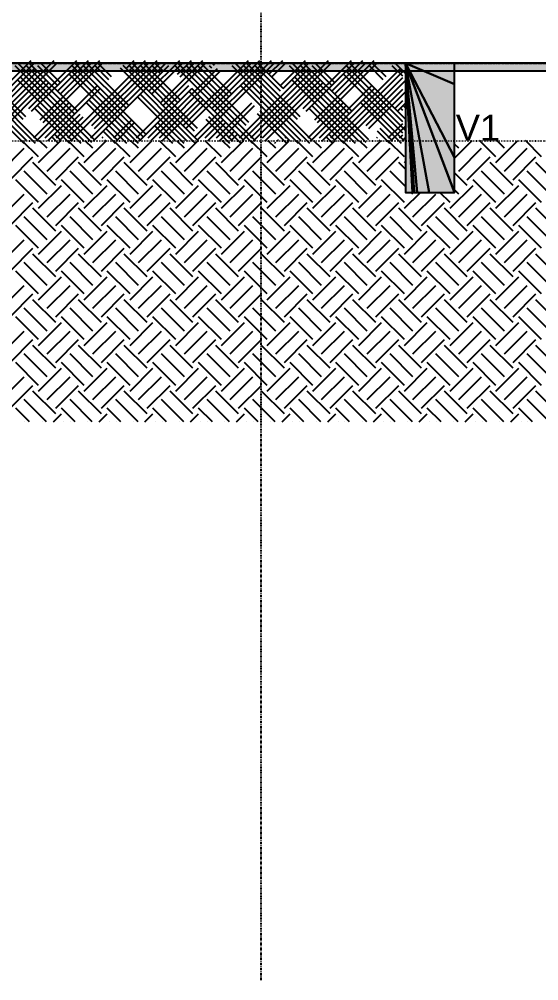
# Model space of a CAD drawing. Extents: x 37185 to 43130, y -8131 to -3926.
# Drawn here: x 39560.1 to 39693.9, y -7832.6 to -7584.6 of the extents above; entities that cross this region are included whole.
import ezdxf

# ---------------------------------------------------------------- set-up
doc = ezdxf.new("R2010")
doc.units = 0
doc.header["$MEASUREMENT"] = 0
doc.linetypes.add('ESTILO_TQS_0002', pattern=[0.4, 0.1, -0.3])
doc.linetypes.add('ESTILO_TQS_0004', pattern=[1.12, 0.5, -0.2, 0.01, -0.2, 0.01, -0.2])
for name, color, linetype in [('36', 253, 'CONTINUOUS'), ('47', 15, 'CONTINUOUS'), ('52', 3, 'CONTINUOUS'), ('67', 7, 'CONTINUOUS'), ('70', 160, 'CONTINUOUS'), ('74', 2, 'CONTINUOUS'), ('75', 9, 'CONTINUOUS'), ('96', 252, 'CONTINUOUS')]:
    doc.layers.add(name, color=color, linetype=linetype)
doc.styles.add('TQS_ARIAL', font='arial.ttf')

msp = doc.modelspace()

# ---------------------------------------------------------------- linework, layer by layer
at = {"layer": '36', "linetype": 'Continuous'}
for p, q in [((39549.05, -7615.25), (39569.05, -7595.25)), ((39556.65, -7601.76), (39563.16, -7595.25)), ((39562.54, -7607.65), (39574.94, -7595.25)), ((39565.49, -7610.6), (39580.84, -7595.25)), ((39569.91, -7603.23), (39577.89, -7595.25)), ((39572.62, -7615.25), (39592.62, -7595.25)), ((39578.75, -7612.07), (39595.57, -7595.25)), ((39587.58, -7597.34), (39589.67, -7595.25)), ((39593.48, -7603.23), (39601.46, -7595.25)), ((39596.42, -7606.18), (39607.35, -7595.25)), ((39600.84, -7598.81), (39604.41, -7595.25)), ((39602.32, -7612.07), (39619.14, -7595.25)), ((39605.26, -7615.02), (39625.03, -7595.25)), ((39609.68, -7607.65), (39622.08, -7595.25)), ((39619.76, -7615.25), (39639.76, -7595.25)), ((39624.41, -7598.81), (39627.98, -7595.25)), ((39627.36, -7601.76), (39633.87, -7595.25)), ((39633.25, -7607.65), (39645.65, -7595.25)), ((39636.2, -7610.6), (39651.55, -7595.25)), ((39640.62, -7603.23), (39648.6, -7595.25)), ((39564.25, -7616.66), (39544.25, -7596.66)), ((39564.95, -7615.96), (39544.95, -7595.96)), ((39546.1, -7615.25), (39564.01, -7597.34)), ((39546.81, -7615.96), (39564.72, -7598.05)), ((39561.07, -7610.54), (39547.19, -7596.66)), ((39561.77, -7609.83), (39547.9, -7595.96)), ((39549.76, -7615.96), (39569.76, -7595.96)), ((39557.36, -7602.47), (39563.87, -7595.96)), ((39578.75, -7616.43), (39558.98, -7596.66)), ((39579.45, -7615.72), (39559.68, -7595.96)), ((39574.33, -7609.06), (39561.92, -7596.66)), ((39575.03, -7608.36), (39562.63, -7595.96)), ((39563.25, -7608.36), (39575.65, -7595.96)), ((39569.91, -7601.7), (39564.87, -7596.66)), ((39570.61, -7600.99), (39565.58, -7595.96)), ((39566.19, -7611.3), (39581.54, -7595.96)), ((39570.61, -7603.94), (39578.6, -7595.96)), ((39573.33, -7615.96), (39593.33, -7595.96)), ((39591.47, -7615.96), (39573.56, -7598.05)), ((39592, -7614.96), (39573.71, -7596.66)), ((39592.71, -7614.25), (39574.42, -7595.96)), ((39587.58, -7607.59), (39576.65, -7596.66)), ((39588.29, -7606.88), (39577.36, -7595.96)), ((39578.51, -7615.25), (39597.9, -7595.87)), ((39579.22, -7615.96), (39598.6, -7596.57)), ((39579.45, -7612.78), (39596.27, -7595.96)), ((39583.16, -7600.23), (39579.6, -7596.66)), ((39583.87, -7599.52), (39580.31, -7595.96)), ((39605.49, -7616.66), (39586.11, -7597.28)), ((39606.2, -7615.96), (39586.82, -7596.57)), ((39588.29, -7598.05), (39590.38, -7595.96)), ((39605.26, -7613.48), (39588.44, -7596.66)), ((39605.97, -7612.78), (39589.15, -7595.96)), ((39600.84, -7606.12), (39591.39, -7596.66)), ((39601.55, -7605.41), (39592.09, -7595.96)), ((39593.25, -7615.25), (39611.15, -7597.34)), ((39593.95, -7615.96), (39611.86, -7598.05)), ((39594.18, -7603.94), (39602.17, -7595.96)), ((39596.42, -7598.75), (39594.33, -7596.66)), ((39597.13, -7598.05), (39595.04, -7595.96)), ((39597.13, -7606.88), (39608.06, -7595.96)), ((39620.22, -7616.66), (39600.22, -7596.66)), ((39620.93, -7615.96), (39600.93, -7595.96)), ((39601.55, -7599.52), (39605.11, -7595.96)), ((39603.02, -7612.78), (39619.84, -7595.96)), ((39618.52, -7612.01), (39603.17, -7596.66)), ((39619.23, -7611.3), (39603.88, -7595.96)), ((39605.97, -7615.72), (39625.74, -7595.96)), ((39614.1, -7604.65), (39606.12, -7596.66)), ((39614.81, -7603.94), (39606.82, -7595.96)), ((39609.68, -7597.28), (39609.06, -7596.66)), ((39610.39, -7596.57), (39609.77, -7595.96)), ((39610.39, -7608.36), (39622.79, -7595.96)), ((39634.96, -7616.66), (39614.96, -7596.66)), ((39635.66, -7615.96), (39615.66, -7595.96)), ((39616.82, -7615.25), (39634.72, -7597.34)), ((39617.52, -7615.96), (39635.43, -7598.05)), ((39631.78, -7610.54), (39617.9, -7596.66)), ((39632.49, -7609.83), (39618.61, -7595.96)), ((39620.47, -7615.96), (39640.47, -7595.96)), ((39627.36, -7603.17), (39620.85, -7596.66)), ((39628.07, -7602.47), (39621.56, -7595.96)), ((39625.12, -7599.52), (39628.68, -7595.96)), ((39628.07, -7602.47), (39634.58, -7595.96)), ((39649.46, -7616.43), (39629.69, -7596.66)), ((39650.16, -7615.72), (39630.39, -7595.96)), ((39645.04, -7609.06), (39632.63, -7596.66)), ((39645.74, -7608.36), (39633.34, -7595.96)), ((39633.96, -7608.36), (39646.36, -7595.96)), ((39640.62, -7601.7), (39635.58, -7596.66)), ((39641.32, -7600.99), (39636.29, -7595.96)), ((39636.9, -7611.3), (39652.25, -7595.96)), ((39640.39, -7615.25), (39658.29, -7597.34)), ((39641.09, -7615.96), (39659, -7598.05)), ((39641.32, -7603.94), (39649.31, -7595.96)), ((39659.58, -7613.36), (39644.27, -7598.05)), ((39658.87, -7611.12), (39644.42, -7596.66)), ((39659.58, -7610.41), (39645.13, -7595.96)), ((39653.88, -7600.23), (39650.31, -7596.66)), ((39654.58, -7599.52), (39651.02, -7595.96)), ((39658.87, -7599.33), (39656.2, -7596.66)), ((39659.58, -7598.62), (39656.91, -7595.96)), ((39552, -7615.25), (39566.96, -7600.28)), ((39576.03, -7616.66), (39559.59, -7600.23)), ((39576.74, -7615.96), (39560.3, -7599.52)), ((39590.76, -7616.66), (39572.85, -7598.75)), ((39622.71, -7615.25), (39637.67, -7600.28)), ((39646.74, -7616.66), (39630.31, -7600.23)), ((39647.45, -7615.96), (39631.01, -7599.52)), ((39643.33, -7615.25), (39658.87, -7599.71)), ((39658.87, -7614.06), (39643.56, -7598.75)), ((39644.04, -7615.96), (39659.58, -7600.41)), ((39561.3, -7616.66), (39546.34, -7601.7)), ((39562.01, -7615.96), (39547.04, -7600.99)), ((39552.7, -7615.96), (39567.67, -7600.99)), ((39566.73, -7615.25), (39580.22, -7601.76)), ((39567.44, -7615.96), (39580.93, -7602.47)), ((39590.3, -7615.25), (39603.79, -7601.76)), ((39591.01, -7615.96), (39604.5, -7602.47)), ((39617.99, -7615.96), (39604.5, -7602.47)), ((39632.01, -7616.66), (39617.05, -7601.7)), ((39632.72, -7615.96), (39617.75, -7600.99)), ((39623.41, -7615.96), (39638.38, -7600.99)), ((39637.44, -7615.25), (39650.93, -7601.76)), ((39638.15, -7615.96), (39651.64, -7602.47)), ((39649.46, -7612.07), (39658.87, -7602.65)), ((39659.58, -7601.57), (39659.58, -7601.57)), ((39659.58, -7601.57), (39659.58, -7601.57)), ((39588.52, -7615.96), (39577.98, -7605.41)), ((39602.55, -7616.66), (39590.53, -7604.65)), ((39603.25, -7615.96), (39591.24, -7603.94)), ((39596.19, -7615.25), (39606.73, -7604.7)), ((39596.9, -7615.96), (39607.44, -7605.41)), ((39617.28, -7616.66), (39603.79, -7603.17)), ((39659.23, -7615.96), (39648.69, -7605.41)), ((39650.16, -7612.78), (39659.58, -7603.36)), ((39659.58, -7604.52), (39659.58, -7604.52)), ((39659.58, -7604.52), (39659.58, -7604.52)), ((39563.78, -7615.25), (39572.85, -7606.18)), ((39573.08, -7616.66), (39564.01, -7607.59)), ((39564.49, -7615.96), (39573.56, -7606.88)), ((39573.79, -7615.96), (39564.72, -7606.88)), ((39587.82, -7616.66), (39577.27, -7606.12)), ((39610.92, -7615.25), (39619.99, -7606.18)), ((39611.63, -7615.96), (39620.7, -7606.88)), ((39634.49, -7615.25), (39643.56, -7606.18)), ((39643.79, -7616.66), (39634.72, -7607.59)), ((39635.2, -7615.96), (39644.27, -7606.88)), ((39644.5, -7615.96), (39635.43, -7606.88)), ((39658.53, -7616.66), (39647.98, -7606.12)), ((39656.82, -7607.65), (39658.87, -7605.6)), ((39657.53, -7608.36), (39659.58, -7606.31)), ((39658.87, -7608.17), (39658.29, -7607.59)), ((39659.58, -7607.46), (39659, -7606.88)), ((39569.67, -7615.25), (39575.8, -7609.12)), ((39570.38, -7615.96), (39576.51, -7609.83)), ((39615.04, -7615.96), (39608.92, -7609.83)), ((39629.06, -7616.66), (39621.47, -7609.06)), ((39629.77, -7615.96), (39622.17, -7608.36)), ((39585.58, -7615.96), (39582.4, -7612.78)), ((39584.41, -7615.25), (39589.06, -7610.6)), ((39585.11, -7615.96), (39589.76, -7611.3)), ((39599.6, -7616.66), (39594.95, -7612.01)), ((39600.31, -7615.96), (39595.66, -7611.3)), ((39607.98, -7615.25), (39612.63, -7610.6)), ((39614.33, -7616.66), (39608.21, -7610.54)), ((39608.68, -7615.96), (39613.33, -7611.3)), ((39656.29, -7615.96), (39653.11, -7612.78)), ((39655.12, -7615.25), (39658.87, -7611.49)), ((39655.82, -7615.96), (39659.58, -7612.2)), ((39570.14, -7616.66), (39568.43, -7614.96)), ((39570.85, -7615.96), (39569.14, -7614.25)), ((39581.46, -7615.25), (39581.69, -7615.02)), ((39584.87, -7616.66), (39581.69, -7613.48)), ((39613.87, -7615.25), (39615.57, -7613.54)), ((39614.58, -7615.96), (39616.28, -7614.25)), ((39628.6, -7615.25), (39628.83, -7615.02)), ((39640.85, -7616.66), (39639.14, -7614.96)), ((39641.56, -7615.96), (39639.85, -7614.25)), ((39652.17, -7615.25), (39652.4, -7615.02)), ((39655.58, -7616.66), (39652.4, -7613.48)), ((39658.06, -7615.25), (39658.87, -7614.44)), ((39658.77, -7615.96), (39659.58, -7615.15)), ((39561.54, -7615.96), (39561.54, -7615.96)), ((39561.54, -7615.96), (39561.54, -7615.96)), ((39567.9, -7615.96), (39567.9, -7615.96)), ((39567.9, -7615.96), (39567.9, -7615.96)), ((39576.27, -7615.96), (39576.27, -7615.96)), ((39576.27, -7615.96), (39576.27, -7615.96)), ((39579.68, -7615.96), (39579.68, -7615.96)), ((39579.68, -7615.96), (39579.68, -7615.96)), ((39582.17, -7615.96), (39582.4, -7615.72)), ((39582.63, -7615.96), (39582.63, -7615.96)), ((39582.63, -7615.96), (39582.63, -7615.96)), ((39588.06, -7615.96), (39588.06, -7615.96)), ((39588.06, -7615.96), (39588.06, -7615.96)), ((39594.42, -7615.96), (39594.42, -7615.96)), ((39594.42, -7615.96), (39594.42, -7615.96)), ((39597.36, -7615.96), (39597.36, -7615.96)), ((39597.36, -7615.96), (39597.36, -7615.96)), ((39599.84, -7615.96), (39599.84, -7615.96)), ((39599.84, -7615.96), (39599.84, -7615.96)), ((39602.79, -7615.96), (39602.79, -7615.96)), ((39602.79, -7615.96), (39602.79, -7615.96)), ((39605.74, -7615.96), (39605.74, -7615.96)), ((39605.74, -7615.96), (39605.74, -7615.96)), ((39609.15, -7615.96), (39609.15, -7615.96)), ((39609.15, -7615.96), (39609.15, -7615.96)), ((39612.09, -7615.96), (39612.09, -7615.96)), ((39612.09, -7615.96), (39612.09, -7615.96)), ((39623.88, -7615.96), (39623.88, -7615.96)), ((39623.88, -7615.96), (39623.88, -7615.96)), ((39626.12, -7616.66), (39625.89, -7616.43)), ((39626.36, -7615.96), (39626.36, -7615.96)), ((39626.36, -7615.96), (39626.36, -7615.96)), ((39626.82, -7615.96), (39626.59, -7615.72)), ((39629.31, -7615.96), (39629.54, -7615.72)), ((39632.25, -7615.96), (39632.25, -7615.96)), ((39632.25, -7615.96), (39632.25, -7615.96)), ((39638.61, -7615.96), (39638.61, -7615.96)), ((39638.61, -7615.96), (39638.61, -7615.96)), ((39646.99, -7615.96), (39646.99, -7615.96)), ((39646.99, -7615.96), (39646.99, -7615.96)), ((39649.93, -7615.96), (39649.93, -7615.96)), ((39649.93, -7615.96), (39649.93, -7615.96)), ((39650.39, -7615.96), (39650.39, -7615.96)), ((39650.39, -7615.96), (39650.39, -7615.96)), ((39652.88, -7615.96), (39653.11, -7615.72)), ((39653.34, -7615.96), (39653.34, -7615.96)), ((39653.34, -7615.96), (39653.34, -7615.96))]:
    msp.add_line(p, q, dxfattribs=at)
at = {"layer": '47', "linetype": 'Continuous'}
for p, q in [((39565.04, -7620.14), (39560.85, -7615.96)), ((39565.04, -7621.62), (39570.7, -7615.96)), ((39567.25, -7617.93), (39565.27, -7615.96)), ((39576.83, -7620.14), (39572.64, -7615.96)), ((39576.83, -7621.62), (39582.49, -7615.96)), ((39579.04, -7617.93), (39577.06, -7615.96)), ((39588.61, -7620.14), (39584.42, -7615.96)), ((39588.61, -7621.62), (39594.27, -7615.96)), ((39590.82, -7617.93), (39588.84, -7615.96)), ((39600.4, -7620.14), (39596.21, -7615.96)), ((39600.4, -7621.62), (39606.06, -7615.96)), ((39602.61, -7617.93), (39600.63, -7615.96)), ((39612.18, -7620.14), (39607.99, -7615.96)), ((39612.18, -7621.62), (39617.84, -7615.96)), ((39614.39, -7617.93), (39612.41, -7615.96)), ((39623.97, -7620.14), (39619.78, -7615.96)), ((39623.97, -7621.62), (39629.63, -7615.96)), ((39626.18, -7617.93), (39624.2, -7615.96)), ((39635.75, -7620.14), (39631.56, -7615.96)), ((39635.75, -7621.62), (39641.41, -7615.96)), ((39637.96, -7617.93), (39635.98, -7615.96)), ((39647.54, -7620.14), (39643.35, -7615.96)), ((39647.54, -7621.62), (39653.2, -7615.96)), ((39649.75, -7617.93), (39647.77, -7615.96)), ((39659.32, -7620.14), (39655.13, -7615.96)), ((39659.58, -7615.98), (39659.55, -7615.96)), ((39672.25, -7620.48), (39676.77, -7615.95)), ((39673.32, -7617.93), (39672.25, -7616.86)), ((39672.25, -7617.53), (39672.25, -7617.53)), ((39682.89, -7620.14), (39678.7, -7615.95)), ((39682.89, -7621.62), (39688.55, -7615.95)), ((39685.1, -7617.93), (39683.12, -7615.95)), ((39694.68, -7620.14), (39690.49, -7615.95)), ((39555.47, -7623.83), (39561.36, -7617.93)), ((39557.68, -7626.04), (39563.57, -7620.14)), ((39567.25, -7623.83), (39573.14, -7617.93)), ((39569.46, -7626.04), (39575.35, -7620.14)), ((39579.04, -7623.83), (39584.93, -7617.93)), ((39581.25, -7626.04), (39587.14, -7620.14)), ((39590.82, -7623.83), (39596.71, -7617.93)), ((39593.03, -7626.04), (39598.92, -7620.14)), ((39602.61, -7623.83), (39608.5, -7617.93)), ((39604.82, -7626.04), (39610.71, -7620.14)), ((39614.39, -7623.83), (39620.28, -7617.93)), ((39616.6, -7626.04), (39622.49, -7620.14)), ((39626.18, -7623.83), (39632.07, -7617.93)), ((39628.39, -7626.04), (39634.28, -7620.14)), ((39637.96, -7623.83), (39643.85, -7617.93)), ((39640.17, -7626.04), (39646.06, -7620.14)), ((39649.75, -7623.83), (39655.64, -7617.93)), ((39651.96, -7626.04), (39657.85, -7620.14)), ((39673.32, -7623.83), (39679.21, -7617.93)), ((39675.53, -7626.04), (39681.42, -7620.14)), ((39685.1, -7623.83), (39690.99, -7617.93)), ((39687.31, -7626.04), (39693.2, -7620.14)), ((39569.46, -7627.51), (39563.57, -7621.62)), ((39581.25, -7627.51), (39575.35, -7621.62)), ((39593.03, -7627.51), (39587.14, -7621.62)), ((39604.82, -7627.51), (39598.92, -7621.62)), ((39616.6, -7627.51), (39610.71, -7621.62)), ((39628.39, -7627.51), (39622.49, -7621.62)), ((39640.17, -7627.51), (39634.28, -7621.62)), ((39651.96, -7627.51), (39646.06, -7621.62)), ((39659.58, -7623.35), (39657.85, -7621.62)), ((39659.32, -7621.62), (39659.58, -7621.36)), ((39659.58, -7620.4), (39659.58, -7620.4)), ((39687.31, -7627.51), (39681.42, -7621.62)), ((39699.1, -7627.51), (39693.2, -7621.62)), ((39567.25, -7629.72), (39561.36, -7623.83)), ((39579.04, -7629.72), (39573.14, -7623.83)), ((39590.82, -7629.72), (39584.93, -7623.83)), ((39602.61, -7629.72), (39596.71, -7623.83)), ((39614.39, -7629.72), (39608.5, -7623.83)), ((39626.18, -7629.72), (39620.28, -7623.83)), ((39637.96, -7629.72), (39632.07, -7623.83)), ((39649.75, -7629.72), (39643.85, -7623.83)), ((39659.58, -7627.77), (39655.64, -7623.83)), ((39675.53, -7627.51), (39672.25, -7624.23)), ((39672.25, -7624.9), (39672.25, -7624.9)), ((39685.1, -7629.72), (39679.21, -7623.83)), ((39696.89, -7629.72), (39690.99, -7623.83)), ((39565.04, -7631.93), (39559.15, -7626.04)), ((39565.04, -7633.4), (39570.93, -7627.51)), ((39576.83, -7631.93), (39570.93, -7626.04)), ((39576.83, -7633.4), (39582.72, -7627.51)), ((39588.61, -7631.93), (39582.72, -7626.04)), ((39588.61, -7633.4), (39594.5, -7627.51)), ((39600.4, -7631.93), (39594.5, -7626.04)), ((39600.4, -7633.4), (39606.29, -7627.51)), ((39612.18, -7631.93), (39606.29, -7626.04)), ((39612.18, -7633.4), (39618.07, -7627.51)), ((39623.97, -7631.93), (39618.07, -7626.04)), ((39623.97, -7633.4), (39629.86, -7627.51)), ((39635.75, -7631.93), (39629.86, -7626.04)), ((39635.75, -7633.4), (39641.64, -7627.51)), ((39647.54, -7631.93), (39641.64, -7626.04)), ((39647.54, -7633.4), (39653.43, -7627.51)), ((39659.32, -7631.93), (39653.43, -7626.04)), ((39671.11, -7633.4), (39677, -7627.51)), ((39682.89, -7631.93), (39677, -7626.04)), ((39682.89, -7633.4), (39688.78, -7627.51)), ((39694.68, -7631.93), (39688.78, -7626.04)), ((39555.47, -7635.61), (39561.36, -7629.72)), ((39567.25, -7635.61), (39573.14, -7629.72)), ((39579.04, -7635.61), (39584.93, -7629.72)), ((39590.82, -7635.61), (39596.71, -7629.72)), ((39602.61, -7635.61), (39608.5, -7629.72)), ((39614.39, -7635.61), (39620.28, -7629.72)), ((39626.18, -7635.61), (39632.07, -7629.72)), ((39637.96, -7635.61), (39643.85, -7629.72)), ((39649.75, -7635.61), (39655.64, -7629.72)), ((39659.32, -7633.4), (39663.43, -7629.29)), ((39661.53, -7629.72), (39661.1, -7629.29)), ((39661.53, -7635.61), (39667.42, -7629.72)), ((39671.11, -7631.93), (39668.47, -7629.29)), ((39673.32, -7629.72), (39672.25, -7628.65)), ((39673.32, -7635.61), (39679.21, -7629.72)), ((39685.1, -7635.61), (39690.99, -7629.72)), ((39557.68, -7637.82), (39563.57, -7631.93)), ((39569.46, -7637.82), (39575.35, -7631.93)), ((39581.25, -7637.82), (39587.14, -7631.93)), ((39593.03, -7637.82), (39598.92, -7631.93)), ((39604.82, -7637.82), (39610.71, -7631.93)), ((39616.6, -7637.82), (39622.49, -7631.93)), ((39628.39, -7637.82), (39634.28, -7631.93)), ((39640.17, -7637.82), (39646.06, -7631.93)), ((39651.96, -7637.82), (39657.85, -7631.93)), ((39663.74, -7637.82), (39669.63, -7631.93)), ((39675.53, -7637.82), (39681.42, -7631.93)), ((39687.31, -7637.82), (39693.2, -7631.93)), ((39569.46, -7639.29), (39563.57, -7633.4)), ((39581.25, -7639.29), (39575.35, -7633.4)), ((39593.03, -7639.29), (39587.14, -7633.4)), ((39604.82, -7639.29), (39598.92, -7633.4)), ((39616.6, -7639.29), (39610.71, -7633.4)), ((39628.39, -7639.29), (39622.49, -7633.4)), ((39640.17, -7639.29), (39634.28, -7633.4)), ((39651.96, -7639.29), (39646.06, -7633.4)), ((39663.74, -7639.29), (39657.85, -7633.4)), ((39675.53, -7639.29), (39669.63, -7633.4)), ((39687.31, -7639.29), (39681.42, -7633.4)), ((39699.1, -7639.29), (39693.2, -7633.4)), ((39567.25, -7641.5), (39561.36, -7635.61)), ((39579.04, -7641.5), (39573.14, -7635.61)), ((39590.82, -7641.5), (39584.93, -7635.61)), ((39602.61, -7641.5), (39596.71, -7635.61)), ((39614.39, -7641.5), (39608.5, -7635.61)), ((39626.18, -7641.5), (39620.28, -7635.61)), ((39637.96, -7641.5), (39632.07, -7635.61)), ((39649.75, -7641.5), (39643.85, -7635.61)), ((39661.53, -7641.5), (39655.64, -7635.61)), ((39673.32, -7641.5), (39667.42, -7635.61)), ((39685.1, -7641.5), (39679.21, -7635.61)), ((39696.89, -7641.5), (39690.99, -7635.61)), ((39565.04, -7643.71), (39559.15, -7637.82)), ((39565.04, -7645.19), (39570.93, -7639.29)), ((39576.83, -7643.71), (39570.93, -7637.82)), ((39576.83, -7645.19), (39582.72, -7639.29)), ((39588.61, -7643.71), (39582.72, -7637.82)), ((39588.61, -7645.19), (39594.5, -7639.29)), ((39600.4, -7643.71), (39594.5, -7637.82)), ((39600.4, -7645.19), (39606.29, -7639.29)), ((39612.18, -7643.71), (39606.29, -7637.82)), ((39612.18, -7645.19), (39618.07, -7639.29)), ((39623.97, -7643.71), (39618.07, -7637.82)), ((39623.97, -7645.19), (39629.86, -7639.29)), ((39635.75, -7643.71), (39629.86, -7637.82)), ((39635.75, -7645.19), (39641.64, -7639.29)), ((39647.54, -7643.71), (39641.64, -7637.82)), ((39647.54, -7645.19), (39653.43, -7639.29)), ((39659.32, -7643.71), (39653.43, -7637.82)), ((39659.32, -7645.19), (39665.21, -7639.29)), ((39671.11, -7643.71), (39665.21, -7637.82)), ((39671.11, -7645.19), (39677, -7639.29)), ((39682.89, -7643.71), (39677, -7637.82)), ((39682.89, -7645.19), (39688.78, -7639.29)), ((39694.68, -7643.71), (39688.78, -7637.82)), ((39555.47, -7647.4), (39561.36, -7641.5)), ((39567.25, -7647.4), (39573.14, -7641.5)), ((39579.04, -7647.4), (39584.93, -7641.5)), ((39590.82, -7647.4), (39596.71, -7641.5)), ((39602.61, -7647.4), (39608.5, -7641.5)), ((39614.39, -7647.4), (39620.28, -7641.5)), ((39626.18, -7647.4), (39632.07, -7641.5)), ((39637.96, -7647.4), (39643.85, -7641.5)), ((39649.75, -7647.4), (39655.64, -7641.5)), ((39661.53, -7647.4), (39667.42, -7641.5)), ((39673.32, -7647.4), (39679.21, -7641.5)), ((39685.1, -7647.4), (39690.99, -7641.5)), ((39557.68, -7649.61), (39563.57, -7643.71)), ((39569.46, -7649.61), (39575.35, -7643.71)), ((39581.25, -7649.61), (39587.14, -7643.71)), ((39593.03, -7649.61), (39598.92, -7643.71)), ((39604.82, -7649.61), (39610.71, -7643.71)), ((39616.6, -7649.61), (39622.49, -7643.71)), ((39628.39, -7649.61), (39634.28, -7643.71)), ((39640.17, -7649.61), (39646.06, -7643.71)), ((39651.96, -7649.61), (39657.85, -7643.71)), ((39663.74, -7649.61), (39669.63, -7643.71)), ((39675.53, -7649.61), (39681.42, -7643.71)), ((39687.31, -7649.61), (39693.2, -7643.71)), ((39567.25, -7653.29), (39561.36, -7647.4)), ((39569.46, -7651.08), (39563.57, -7645.19)), ((39579.04, -7653.29), (39573.14, -7647.4)), ((39581.25, -7651.08), (39575.35, -7645.19)), ((39590.82, -7653.29), (39584.93, -7647.4)), ((39593.03, -7651.08), (39587.14, -7645.19)), ((39602.61, -7653.29), (39596.71, -7647.4)), ((39604.82, -7651.08), (39598.92, -7645.19)), ((39614.39, -7653.29), (39608.5, -7647.4)), ((39616.6, -7651.08), (39610.71, -7645.19)), ((39626.18, -7653.29), (39620.28, -7647.4)), ((39628.39, -7651.08), (39622.49, -7645.19)), ((39637.96, -7653.29), (39632.07, -7647.4)), ((39640.17, -7651.08), (39634.28, -7645.19)), ((39649.75, -7653.29), (39643.85, -7647.4)), ((39651.96, -7651.08), (39646.06, -7645.19)), ((39661.53, -7653.29), (39655.64, -7647.4)), ((39663.74, -7651.08), (39657.85, -7645.19)), ((39673.32, -7653.29), (39667.42, -7647.4)), ((39675.53, -7651.08), (39669.63, -7645.19)), ((39685.1, -7653.29), (39679.21, -7647.4)), ((39687.31, -7651.08), (39681.42, -7645.19)), ((39696.89, -7653.29), (39690.99, -7647.4)), ((39699.1, -7651.08), (39693.2, -7645.19)), ((39565.04, -7655.5), (39559.15, -7649.61)), ((39576.83, -7655.5), (39570.93, -7649.61)), ((39588.61, -7655.5), (39582.72, -7649.61)), ((39600.4, -7655.5), (39594.5, -7649.61)), ((39612.18, -7655.5), (39606.29, -7649.61)), ((39623.97, -7655.5), (39618.07, -7649.61)), ((39635.75, -7655.5), (39629.86, -7649.61)), ((39647.54, -7655.5), (39641.64, -7649.61)), ((39659.32, -7655.5), (39653.43, -7649.61)), ((39671.11, -7655.5), (39665.21, -7649.61)), ((39682.89, -7655.5), (39677, -7649.61)), ((39694.68, -7655.5), (39688.78, -7649.61)), ((39565.04, -7656.97), (39570.93, -7651.08)), ((39576.83, -7656.97), (39582.72, -7651.08)), ((39588.61, -7656.97), (39594.5, -7651.08)), ((39600.4, -7656.97), (39606.29, -7651.08)), ((39612.18, -7656.97), (39618.07, -7651.08)), ((39623.97, -7656.97), (39629.86, -7651.08)), ((39635.75, -7656.97), (39641.64, -7651.08)), ((39647.54, -7656.97), (39653.43, -7651.08)), ((39659.32, -7656.97), (39665.21, -7651.08)), ((39671.11, -7656.97), (39677, -7651.08)), ((39682.89, -7656.97), (39688.78, -7651.08)), ((39555.47, -7659.18), (39561.36, -7653.29)), ((39567.25, -7659.18), (39573.14, -7653.29)), ((39579.04, -7659.18), (39584.93, -7653.29)), ((39590.82, -7659.18), (39596.71, -7653.29)), ((39602.61, -7659.18), (39608.5, -7653.29)), ((39614.39, -7659.18), (39620.28, -7653.29)), ((39626.18, -7659.18), (39632.07, -7653.29)), ((39637.96, -7659.18), (39643.85, -7653.29)), ((39649.75, -7659.18), (39655.64, -7653.29)), ((39661.53, -7659.18), (39667.42, -7653.29)), ((39673.32, -7659.18), (39679.21, -7653.29)), ((39685.1, -7659.18), (39690.99, -7653.29)), ((39557.68, -7661.39), (39563.57, -7655.5)), ((39569.46, -7662.86), (39563.57, -7656.97)), ((39569.46, -7661.39), (39575.35, -7655.5)), ((39581.25, -7662.86), (39575.35, -7656.97)), ((39581.25, -7661.39), (39587.14, -7655.5)), ((39593.03, -7662.86), (39587.14, -7656.97)), ((39593.03, -7661.39), (39598.92, -7655.5)), ((39604.82, -7662.86), (39598.92, -7656.97)), ((39604.82, -7661.39), (39610.71, -7655.5)), ((39616.6, -7662.86), (39610.71, -7656.97)), ((39616.6, -7661.39), (39622.49, -7655.5)), ((39628.39, -7662.86), (39622.49, -7656.97)), ((39628.39, -7661.39), (39634.28, -7655.5)), ((39640.17, -7662.86), (39634.28, -7656.97)), ((39640.17, -7661.39), (39646.06, -7655.5)), ((39651.96, -7662.86), (39646.06, -7656.97)), ((39651.96, -7661.39), (39657.85, -7655.5)), ((39663.74, -7662.86), (39657.85, -7656.97)), ((39663.74, -7661.39), (39669.63, -7655.5)), ((39675.53, -7662.86), (39669.63, -7656.97)), ((39675.53, -7661.39), (39681.42, -7655.5)), ((39687.31, -7662.86), (39681.42, -7656.97)), ((39687.31, -7661.39), (39693.2, -7655.5)), ((39699.1, -7662.86), (39693.2, -7656.97)), ((39567.25, -7665.07), (39561.36, -7659.18)), ((39579.04, -7665.07), (39573.14, -7659.18)), ((39590.82, -7665.07), (39584.93, -7659.18)), ((39602.61, -7665.07), (39596.71, -7659.18)), ((39614.39, -7665.07), (39608.5, -7659.18)), ((39626.18, -7665.07), (39620.28, -7659.18)), ((39637.96, -7665.07), (39632.07, -7659.18)), ((39649.75, -7665.07), (39643.85, -7659.18)), ((39661.53, -7665.07), (39655.64, -7659.18)), ((39673.32, -7665.07), (39667.42, -7659.18)), ((39685.1, -7665.07), (39679.21, -7659.18)), ((39696.89, -7665.07), (39690.99, -7659.18)), ((39565.04, -7667.28), (39559.15, -7661.39)), ((39576.83, -7667.28), (39570.93, -7661.39)), ((39588.61, -7667.28), (39582.72, -7661.39)), ((39600.4, -7667.28), (39594.5, -7661.39)), ((39612.18, -7667.28), (39606.29, -7661.39)), ((39623.97, -7667.28), (39618.07, -7661.39)), ((39635.75, -7667.28), (39629.86, -7661.39)), ((39647.54, -7667.28), (39641.64, -7661.39)), ((39659.32, -7667.28), (39653.43, -7661.39)), ((39671.11, -7667.28), (39665.21, -7661.39)), ((39682.89, -7667.28), (39677, -7661.39)), ((39694.68, -7667.28), (39688.78, -7661.39)), ((39565.04, -7668.76), (39570.93, -7662.86)), ((39576.83, -7668.76), (39582.72, -7662.86)), ((39588.61, -7668.76), (39594.5, -7662.86)), ((39600.4, -7668.76), (39606.29, -7662.86)), ((39612.18, -7668.76), (39618.07, -7662.86)), ((39623.97, -7668.76), (39629.86, -7662.86)), ((39635.75, -7668.76), (39641.64, -7662.86)), ((39647.54, -7668.76), (39653.43, -7662.86)), ((39659.32, -7668.76), (39665.21, -7662.86)), ((39671.11, -7668.76), (39677, -7662.86)), ((39682.89, -7668.76), (39688.78, -7662.86)), ((39555.47, -7670.97), (39561.36, -7665.07)), ((39557.68, -7673.18), (39563.57, -7667.28)), ((39567.25, -7670.97), (39573.14, -7665.07)), ((39569.46, -7673.18), (39575.35, -7667.28)), ((39579.04, -7670.97), (39584.93, -7665.07)), ((39581.25, -7673.18), (39587.14, -7667.28)), ((39590.82, -7670.97), (39596.71, -7665.07)), ((39593.03, -7673.18), (39598.92, -7667.28)), ((39602.61, -7670.97), (39608.5, -7665.07)), ((39604.82, -7673.18), (39610.71, -7667.28)), ((39614.39, -7670.97), (39620.28, -7665.07)), ((39616.6, -7673.18), (39622.49, -7667.28)), ((39626.18, -7670.97), (39632.07, -7665.07)), ((39628.39, -7673.18), (39634.28, -7667.28)), ((39637.96, -7670.97), (39643.85, -7665.07)), ((39640.17, -7673.18), (39646.06, -7667.28)), ((39649.75, -7670.97), (39655.64, -7665.07)), ((39651.96, -7673.18), (39657.85, -7667.28)), ((39661.53, -7670.97), (39667.42, -7665.07)), ((39663.74, -7673.18), (39669.63, -7667.28)), ((39673.32, -7670.97), (39679.21, -7665.07)), ((39675.53, -7673.18), (39681.42, -7667.28)), ((39685.1, -7670.97), (39690.99, -7665.07)), ((39687.31, -7673.18), (39693.2, -7667.28)), ((39569.46, -7674.65), (39563.57, -7668.76)), ((39581.25, -7674.65), (39575.35, -7668.76)), ((39593.03, -7674.65), (39587.14, -7668.76)), ((39604.82, -7674.65), (39598.92, -7668.76)), ((39616.6, -7674.65), (39610.71, -7668.76)), ((39628.39, -7674.65), (39622.49, -7668.76)), ((39640.17, -7674.65), (39634.28, -7668.76)), ((39651.96, -7674.65), (39646.06, -7668.76)), ((39663.74, -7674.65), (39657.85, -7668.76)), ((39675.53, -7674.65), (39669.63, -7668.76)), ((39687.31, -7674.65), (39681.42, -7668.76)), ((39699.1, -7674.65), (39693.2, -7668.76)), ((39567.25, -7676.86), (39561.36, -7670.97)), ((39579.04, -7676.86), (39573.14, -7670.97)), ((39590.82, -7676.86), (39584.93, -7670.97)), ((39602.61, -7676.86), (39596.71, -7670.97)), ((39614.39, -7676.86), (39608.5, -7670.97)), ((39626.18, -7676.86), (39620.28, -7670.97)), ((39637.96, -7676.86), (39632.07, -7670.97)), ((39649.75, -7676.86), (39643.85, -7670.97)), ((39661.53, -7676.86), (39655.64, -7670.97)), ((39673.32, -7676.86), (39667.42, -7670.97)), ((39685.1, -7676.86), (39679.21, -7670.97)), ((39696.89, -7676.86), (39690.99, -7670.97)), ((39565.04, -7679.07), (39559.15, -7673.18)), ((39565.04, -7680.54), (39570.93, -7674.65)), ((39576.83, -7679.07), (39570.93, -7673.18)), ((39576.83, -7680.54), (39582.72, -7674.65)), ((39588.61, -7679.07), (39582.72, -7673.18)), ((39588.61, -7680.54), (39594.5, -7674.65)), ((39600.4, -7679.07), (39594.5, -7673.18)), ((39600.4, -7680.54), (39606.29, -7674.65)), ((39612.18, -7679.07), (39606.29, -7673.18)), ((39612.18, -7680.54), (39618.07, -7674.65)), ((39623.97, -7679.07), (39618.07, -7673.18)), ((39623.97, -7680.54), (39629.86, -7674.65)), ((39635.75, -7679.07), (39629.86, -7673.18)), ((39635.75, -7680.54), (39641.64, -7674.65)), ((39647.54, -7679.07), (39641.64, -7673.18)), ((39647.54, -7680.54), (39653.43, -7674.65)), ((39659.32, -7679.07), (39653.43, -7673.18)), ((39659.32, -7680.54), (39665.21, -7674.65)), ((39671.11, -7679.07), (39665.21, -7673.18)), ((39671.11, -7680.54), (39677, -7674.65)), ((39682.89, -7679.07), (39677, -7673.18)), ((39682.89, -7680.54), (39688.78, -7674.65)), ((39694.68, -7679.07), (39688.78, -7673.18)), ((39555.47, -7682.75), (39561.36, -7676.86)), ((39567.25, -7682.75), (39573.14, -7676.86)), ((39579.04, -7682.75), (39584.93, -7676.86)), ((39590.82, -7682.75), (39596.71, -7676.86)), ((39602.61, -7682.75), (39608.5, -7676.86)), ((39614.39, -7682.75), (39620.28, -7676.86)), ((39626.18, -7682.75), (39632.07, -7676.86)), ((39637.96, -7682.75), (39643.85, -7676.86)), ((39649.75, -7682.75), (39655.64, -7676.86)), ((39661.53, -7682.75), (39667.42, -7676.86)), ((39673.32, -7682.75), (39679.21, -7676.86)), ((39685.1, -7682.75), (39690.99, -7676.86)), ((39557.68, -7684.96), (39563.57, -7679.07)), ((39569.46, -7684.96), (39575.35, -7679.07)), ((39581.25, -7684.96), (39587.14, -7679.07)), ((39593.03, -7684.96), (39598.92, -7679.07)), ((39604.82, -7684.96), (39610.71, -7679.07)), ((39616.6, -7684.96), (39622.49, -7679.07)), ((39628.39, -7684.96), (39634.28, -7679.07)), ((39640.17, -7684.96), (39646.06, -7679.07)), ((39651.96, -7684.96), (39657.85, -7679.07)), ((39663.74, -7684.96), (39669.63, -7679.07)), ((39675.53, -7684.96), (39681.42, -7679.07)), ((39687.31, -7684.96), (39693.2, -7679.07)), ((39569.46, -7686.43), (39563.57, -7680.54)), ((39581.25, -7686.43), (39575.35, -7680.54)), ((39593.03, -7686.43), (39587.14, -7680.54)), ((39604.82, -7686.43), (39598.92, -7680.54)), ((39616.6, -7686.43), (39610.71, -7680.54)), ((39628.39, -7686.43), (39622.49, -7680.54)), ((39640.17, -7686.43), (39634.28, -7680.54)), ((39651.96, -7686.43), (39646.06, -7680.54)), ((39663.74, -7686.43), (39657.85, -7680.54)), ((39675.53, -7686.43), (39669.63, -7680.54)), ((39687.31, -7686.43), (39681.42, -7680.54)), ((39699.1, -7686.43), (39693.2, -7680.54)), ((39567.1, -7688.49), (39561.36, -7682.75)), ((39578.89, -7688.49), (39573.14, -7682.75)), ((39590.67, -7688.49), (39584.93, -7682.75)), ((39602.46, -7688.49), (39596.71, -7682.75)), ((39614.24, -7688.49), (39608.5, -7682.75)), ((39626.03, -7688.49), (39620.28, -7682.75)), ((39637.81, -7688.49), (39632.07, -7682.75)), ((39649.6, -7688.49), (39643.85, -7682.75)), ((39661.38, -7688.49), (39655.64, -7682.75)), ((39673.17, -7688.49), (39667.42, -7682.75)), ((39684.95, -7688.49), (39679.21, -7682.75)), ((39696.74, -7688.49), (39690.99, -7682.75)), ((39562.68, -7688.49), (39559.15, -7684.96)), ((39568.87, -7688.49), (39570.93, -7686.43)), ((39574.47, -7688.49), (39570.93, -7684.96)), ((39580.66, -7688.49), (39582.72, -7686.43)), ((39586.25, -7688.49), (39582.72, -7684.96)), ((39592.44, -7688.49), (39594.5, -7686.43)), ((39598.04, -7688.49), (39594.5, -7684.96)), ((39604.23, -7688.49), (39606.29, -7686.43)), ((39609.82, -7688.49), (39606.29, -7684.96)), ((39616.01, -7688.49), (39618.07, -7686.43)), ((39621.61, -7688.49), (39618.07, -7684.96)), ((39627.8, -7688.49), (39629.86, -7686.43)), ((39633.39, -7688.49), (39629.86, -7684.96)), ((39639.58, -7688.49), (39641.64, -7686.43)), ((39645.18, -7688.49), (39641.64, -7684.96)), ((39651.37, -7688.49), (39653.43, -7686.43)), ((39656.96, -7688.49), (39653.43, -7684.96)), ((39663.15, -7688.49), (39665.21, -7686.43)), ((39668.75, -7688.49), (39665.21, -7684.96)), ((39674.94, -7688.49), (39677, -7686.43)), ((39680.53, -7688.49), (39677, -7684.96)), ((39686.72, -7688.49), (39688.78, -7686.43)), ((39692.32, -7688.49), (39688.78, -7684.96)), ((39561.51, -7688.49), (39561.51, -7688.49)), ((39565.93, -7688.49), (39565.93, -7688.49)), ((39571.52, -7688.49), (39571.52, -7688.49)), ((39573.29, -7688.49), (39573.29, -7688.49)), ((39577.71, -7688.49), (39577.71, -7688.49)), ((39583.31, -7688.49), (39583.31, -7688.49)), ((39585.08, -7688.49), (39585.08, -7688.49)), ((39589.5, -7688.49), (39589.5, -7688.49)), ((39595.09, -7688.49), (39595.09, -7688.49)), ((39596.86, -7688.49), (39596.86, -7688.49)), ((39601.28, -7688.49), (39601.28, -7688.49)), ((39606.88, -7688.49), (39606.88, -7688.49)), ((39608.65, -7688.49), (39608.65, -7688.49)), ((39613.07, -7688.49), (39613.07, -7688.49)), ((39618.66, -7688.49), (39618.66, -7688.49)), ((39620.43, -7688.49), (39620.43, -7688.49)), ((39624.85, -7688.49), (39624.85, -7688.49)), ((39630.45, -7688.49), (39630.45, -7688.49)), ((39632.22, -7688.49), (39632.22, -7688.49)), ((39636.64, -7688.49), (39636.64, -7688.49)), ((39642.23, -7688.49), (39642.23, -7688.49)), ((39644, -7688.49), (39644, -7688.49)), ((39648.42, -7688.49), (39648.42, -7688.49)), ((39654.02, -7688.49), (39654.02, -7688.49)), ((39655.79, -7688.49), (39655.79, -7688.49)), ((39660.21, -7688.49), (39660.21, -7688.49)), ((39665.8, -7688.49), (39665.8, -7688.49)), ((39667.57, -7688.49), (39667.57, -7688.49)), ((39671.99, -7688.49), (39671.99, -7688.49)), ((39677.59, -7688.49), (39677.59, -7688.49)), ((39679.36, -7688.49), (39679.36, -7688.49)), ((39683.78, -7688.49), (39683.78, -7688.49)), ((39689.37, -7688.49), (39689.37, -7688.49)), ((39691.14, -7688.49), (39691.14, -7688.49))]:
    msp.add_line(p, q, dxfattribs=at)
at = {"layer": '52', "linetype": 'Continuous'}
for points in [[(39659.58, -7595.96), (39659.58, -7629.29)], [(39672.25, -7595.96), (39659.58, -7595.96)], [(39672.25, -7629.29), (39672.25, -7620.33), (39672.25, -7601.4), (39672.25, -7595.96)], [(39659.58, -7629.29), (39661.44, -7629.29), (39661.84, -7629.29), (39662.6, -7629.29), (39665.7, -7629.29), (39672.25, -7629.29)]]:
    msp.add_lwpolyline(points, dxfattribs=at)
at = {"layer": '67', "linetype": 'ESTILO_TQS_0002'}
for p, q in [((37622.47, -7595.96), (39979.65, -7595.96)), ((37628.25, -7595.96), (39890.03, -7595.96)), ((37628.25, -7615.96), (40010.49, -7615.96))]:
    msp.add_line(p, q, dxfattribs=at)
at = {"layer": '70', "linetype": 'ESTILO_TQS_0004'}
msp.add_line((39622.29, -6834.84), (39622.29, -7832.62), dxfattribs=at)
at = {"layer": '75', "linetype": 'Continuous'}
msp.add_line((39691.37, -7595.96), (39690.96, -7595.96), dxfattribs=at)
at = {"layer": '96', "linetype": 'Continuous'}
for points in [[(39780.16, -7595.96), (38583.96, -7595.96), (38583.96, -7597.96), (39780.16, -7597.96), (39780.16, -7595.96)], [(39659.58, -7595.96), (39659.58, -7629.29), (39661.44, -7629.29), (39659.58, -7595.96)], [(39659.58, -7595.96), (39661.44, -7629.29), (39661.84, -7629.29), (39659.58, -7595.96)], [(39659.58, -7595.96), (39661.84, -7629.29), (39662.6, -7629.29), (39659.58, -7595.96)], [(39659.58, -7595.96), (39662.6, -7629.29), (39665.7, -7629.29), (39659.58, -7595.96)], [(39659.58, -7595.96), (39665.7, -7629.29), (39672.25, -7629.29), (39659.58, -7595.96)], [(39659.58, -7595.96), (39672.25, -7629.29), (39672.25, -7620.33), (39659.58, -7595.96)], [(39659.58, -7595.96), (39672.25, -7620.33), (39672.25, -7601.4), (39659.58, -7595.96)], [(39659.58, -7595.96), (39672.25, -7601.4), (39672.25, -7595.96), (39659.58, -7595.96)]]:
    msp.add_lwpolyline(points, dxfattribs=at)
for points in [[(39780.16, -7595.96), (38583.96, -7595.96), (38583.96, -7597.96)], [(39780.16, -7595.96), (38583.96, -7597.96), (39780.16, -7597.96)], [(39659.58, -7595.96), (39659.58, -7629.29), (39661.44, -7629.29)], [(39659.58, -7595.96), (39661.44, -7629.29), (39659.58, -7595.96)], [(39659.58, -7595.96), (39661.44, -7629.29), (39661.84, -7629.29)], [(39659.58, -7595.96), (39661.84, -7629.29), (39659.58, -7595.96)], [(39659.58, -7595.96), (39661.84, -7629.29), (39662.6, -7629.29)], [(39659.58, -7595.96), (39662.6, -7629.29), (39659.58, -7595.96)], [(39659.58, -7595.96), (39662.6, -7629.29), (39665.7, -7629.29)], [(39659.58, -7595.96), (39665.7, -7629.29), (39659.58, -7595.96)], [(39659.58, -7595.96), (39665.7, -7629.29), (39672.25, -7629.29)], [(39659.58, -7595.96), (39672.25, -7629.29), (39659.58, -7595.96)], [(39659.58, -7595.96), (39672.25, -7629.29), (39672.25, -7620.33)], [(39659.58, -7595.96), (39672.25, -7620.33), (39659.58, -7595.96)], [(39659.58, -7595.96), (39672.25, -7620.33), (39672.25, -7601.4)], [(39659.58, -7595.96), (39672.25, -7601.4), (39659.58, -7595.96)], [(39659.58, -7595.96), (39672.25, -7601.4), (39672.25, -7595.96)], [(39659.58, -7595.96), (39672.25, -7595.96), (39659.58, -7595.96)]]:
    msp.add_solid(points, dxfattribs=at)

# ---------------------------------------------------------------- texts
at = {"layer": '74', "linetype": 'Continuous', "style": 'TQS_ARIAL'}
msp.add_text('V1', height=6.667, dxfattribs=at).set_placement((39672.58, -7615.96))

doc.saveas('drawing.dxf')
